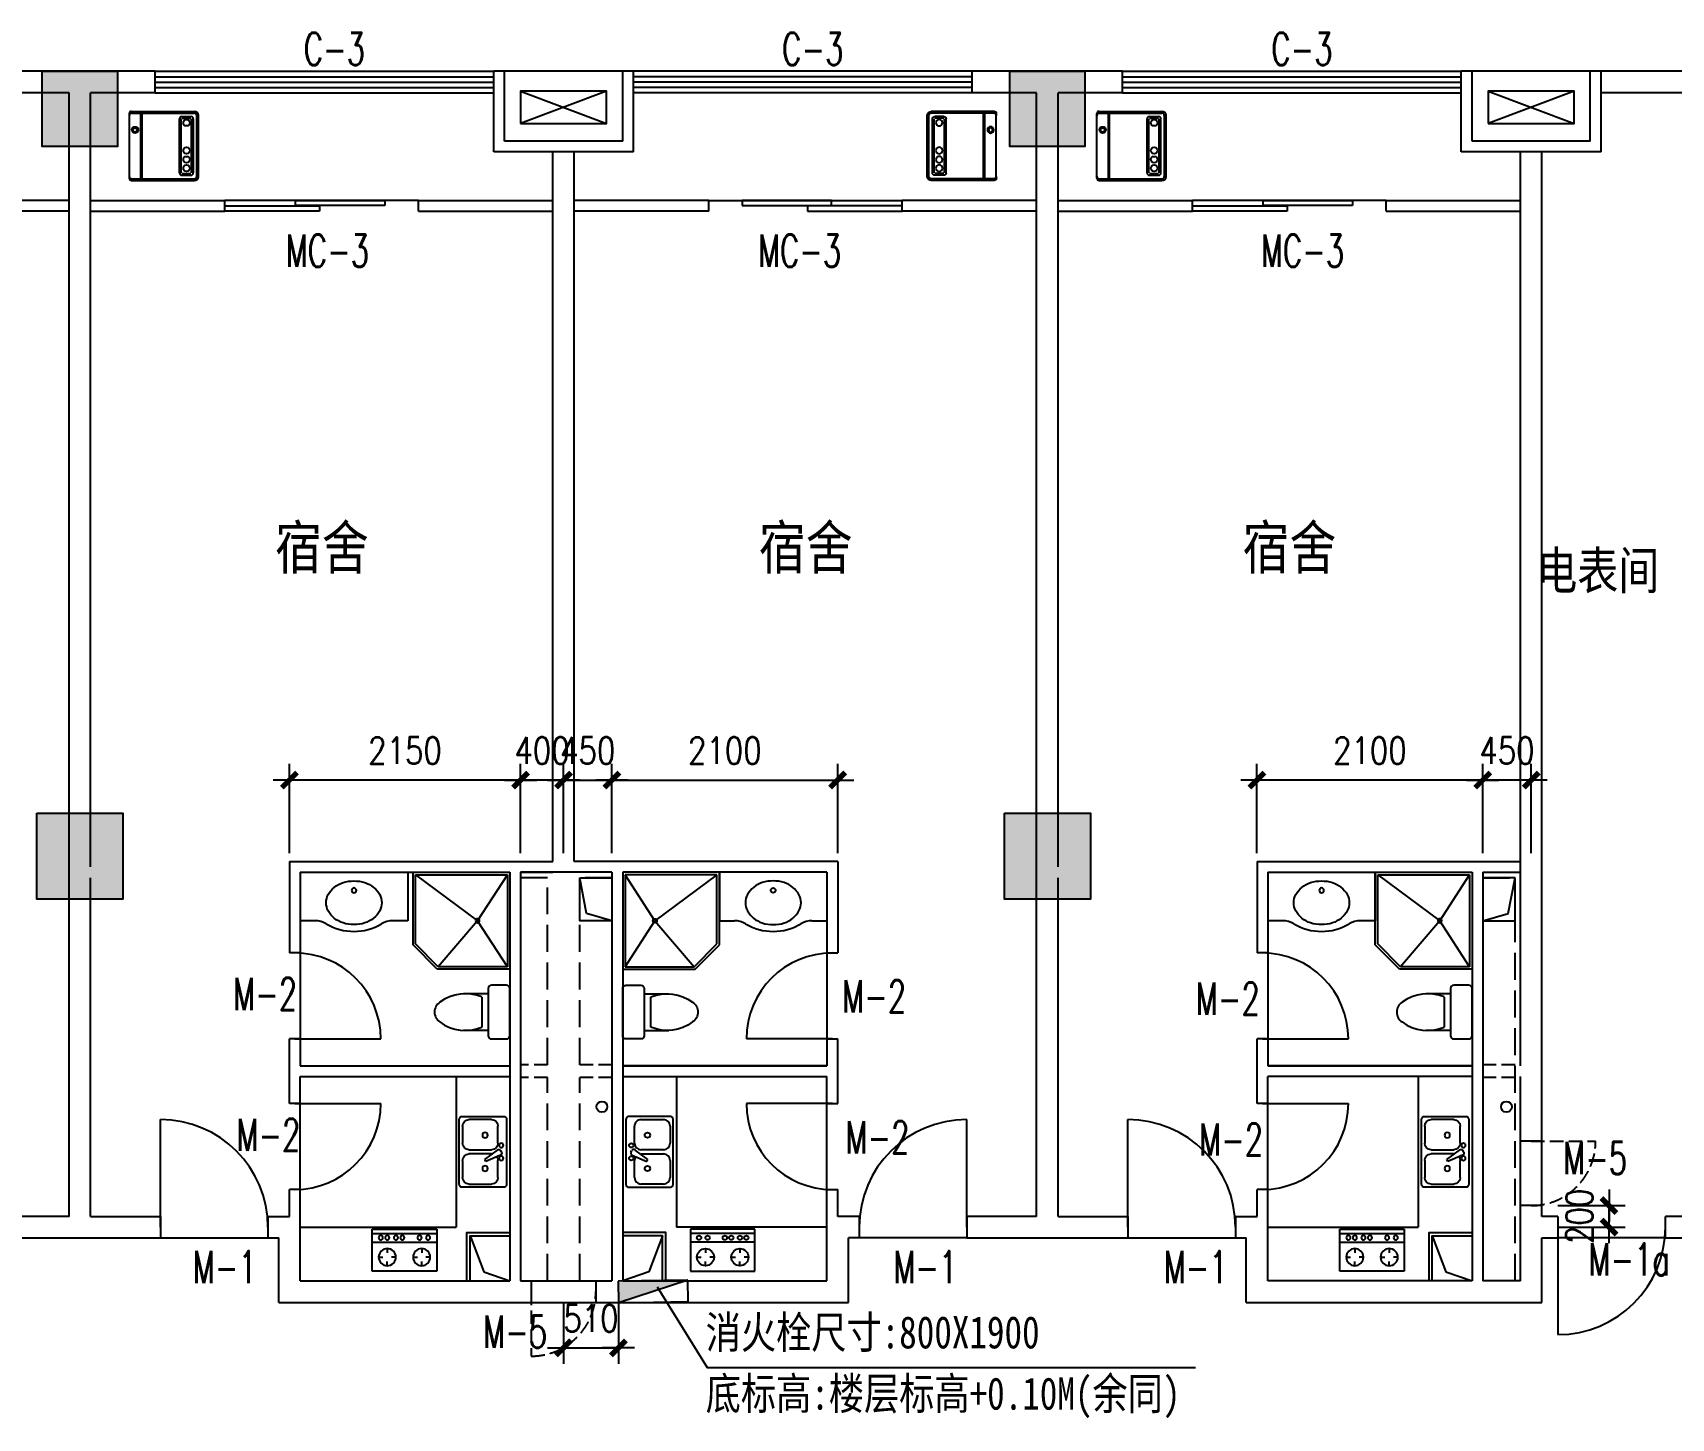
# Model space of a CAD drawing. Extents: x -357449 to -117302, y 127569 to 244935.
# Drawn here: x -309677 to -294436, y 182143 to 195030 of the extents above; entities that cross this region are included whole.
import ezdxf

# ---------------------------------------------------------------- set-up
doc = ezdxf.new("R2010")
doc.units = 0
doc.header["$MEASUREMENT"] = 0
doc.linetypes.add('DASH', pattern=[0.35, 0.25, -0.1])
doc.layers.get('0').update_dxf_attribs({"linetype": 'CONTINUOUS'})
doc.layers.get('DEFPOINTS').update_dxf_attribs({"linetype": 'CONTINUOUS'})
for name, color, linetype in [('1', 8, 'CONTINUOUS'), ('2', 4, 'CONTINUOUS'), ('COLUMN', 4, 'CONTINUOUS'), ('DIM', 7, 'CONTINUOUS'), ('F', 31, 'CONTINUOUS'), ('JAJU', 8, 'CONTINUOUS'), ('WALL', 1, 'CONTINUOUS'), ('WINDOW', 4, 'CONTINUOUS'), ('WINDOWS', 4, 'CONTINUOUS'), ('阳台', 4, 'CONTINUOUS')]:
    doc.layers.add(name, color=color, linetype=linetype)
doc.layers.add('AXIS', color=3, linetype='CONTINUOUS', lineweight=9)
doc.styles.add('CHINA', font='SimSun.ttf', dxfattribs={"width": 0.85, "height": 150})
doc.styles.add('DIM_FONT', font='SIMPLEX.shx', dxfattribs={"width": 0.8})
doc.styles.add('FS', font='txt.shx', dxfattribs={"width": 0.66, "height": 150, "bigfont": 'fs.shx'})
doc.styles.add('H1', font='SimSun.ttf')
doc.dimstyles.new('DIMN-200', dxfattribs={"dimtxt": 300, "dimasz": 1, "dimexe": 250, "dimexo": 0, "dimgap": 150, "dimtad": 1, "dimdec": 0, "dimdsep": 46, "dimtxsty": 'DIM_FONT', "dimblk": '_DIMX', "dimcen": 2.5, "dimclrd": 256, "dimclre": 256, "dimclrt": 4, "dimadec": 0, "dimazin": 0, "dimtfac": 1, "dimtdec": 0, "dimtix": 1, "dimtmove": 2, "dimatfit": 3, "dimldrblk": '_DIMX', "dimfxl": 0, "dimtolj": 1, "dimtzin": 0, "dimarcsym": 0})
doc.dimstyles.get("Standard").update_dxf_attribs({"dimtxt": 375, "dimasz": 1, "dimexe": 150, "dimexo": 0, "dimgap": 200, "dimtad": 1, "dimdec": 0, "dimzin": 0, "dimdsep": 46, "dimtxsty": 'DIM_FONT', "dimblk1": '_DIMX', "dimblk2": '_DIMX', "dimsah": 1, "dimcen": 200, "dimclrd": 256, "dimclre": 256, "dimclrt": 4, "dimadec": 0, "dimazin": 0, "dimtfac": 1, "dimtdec": 0, "dimtix": 1, "dimtmove": 2, "dimatfit": 3, "dimldrblk": '_DIMX', "dimfxl": 0, "dimtolj": 1, "dimtzin": 0, "dimarcsym": 0})

# ---------------------------------------------------------------- blocks, each defined once
blk = doc.blocks.new('A$C58910DAE')
for p, q in [((0, 600), (0, 0)), ((390, 600), (0, 600)), ((50, 460), (90, 460)), ((130, 540), (130, 500)), ((210, 460), (170, 460)), ((270, 0), (270, 600)), ((350, 0), (350, 600)), ((390, 0), (390, 600)), ((130, 380), (130, 420)), ((130, 220), (130, 180)), ((0, 0), (390, 0)), ((50, 140), (90, 140)), ((130, 60), (130, 100)), ((210, 140), (170, 140))]:
    blk.add_line(p, q)
for centre, radius in [((130, 460), 80), ((310, 520), 20), ((310, 440), 20), ((130, 140), 80), ((310, 280), 20), ((310, 220), 20), ((310, 140), 20), ((310, 80), 20)]:
    blk.add_circle(centre, radius)
blk = doc.blocks.new('_DIMX')
blk.add_line((-150, 0), (150, 0))
at = {"const_width": 50}
blk.add_lwpolyline([(-70, -70), (70, 70)], dxfattribs=at)
blk = doc.blocks.new('*D1085')
at = {"linetype": 'ByBlock'}
for p, q in [((-282104, 221787), (-282104, 221214)), ((-281594, 221784), (-281594, 221214)), ((-282105, 221364), (-282106, 221364)), ((-282104, 221364), (-281594, 221364)), ((-281593, 221364), (-281592, 221364))]:
    blk.add_line(p, q, dxfattribs=at)
at = {"layer": 'DEFPOINTS', "color": 0, "linetype": 'ByBlock'}
for p in [(-282104, 221787), (-281594, 221784), (-281594, 221364)]:
    blk.add_point(p, dxfattribs=at)
at = {"linetype": 'ByBlock'}
blk.add_blockref('_DIMX', (-282104, 221364), dxfattribs=at)
at = {"linetype": 'ByBlock', "rotation": 180}
blk.add_blockref('_DIMX', (-281594, 221364), dxfattribs=at)
at = {"color": 4, "linetype": 'ByBlock', "insert": (-281849, 221639), "char_height": 250, "attachment_point": 5, "style": 'DIM_FONT'}
blk.add_mtext('\\A1;510', dxfattribs=at)
blk = doc.blocks.new('*D1136')
at = {"linetype": 'ByBlock'}
for p, q in [((-284654, 225965), (-284654, 226795)), ((-282504, 225965), (-282504, 226795)), ((-282505, 226645), (-284653, 226645))]:
    blk.add_line(p, q, dxfattribs=at)
at = {"layer": 'DEFPOINTS', "color": 0, "linetype": 'ByBlock'}
for p in [(-284654, 226645), (-284654, 225965), (-282504, 225965)]:
    blk.add_point(p, dxfattribs=at)
at = {"linetype": 'ByBlock', "rotation": 180}
blk.add_blockref('_DIMX', (-284654, 226645), dxfattribs=at)
at = {"linetype": 'ByBlock'}
blk.add_blockref('_DIMX', (-282504, 226645), dxfattribs=at)
at = {"color": 4, "linetype": 'ByBlock', "insert": (-283579, 226920), "char_height": 250, "attachment_point": 5, "style": 'DIM_FONT'}
blk.add_mtext('\\A1;2150', dxfattribs=at)
blk = doc.blocks.new('A$C5E2968BE')
for p, q in [((622, 643), (38, 643)), ((622, 627), (38, 627)), ((525, 627), (525, 16)), ((536, 627), (536, 16)), ((643, 622), (643, 21)), ((0, 606), (0, 38)), ((16, 606), (16, 38)), ((48, 573), (48, 70)), ((64, 573), (64, 70)), ((155, 595), (70, 595)), ((155, 579), (70, 579)), ((161, 573), (161, 70)), ((177, 573), (177, 70)), ((622, 16), (38, 16)), ((622, 0), (38, 0)), ((155, 64), (70, 64)), ((155, 48), (70, 48))]:
    blk.add_line(p, q)
for centre, radius in [((111, 529), 30), ((111, 449), 30), ((111, 364), 30), ((590, 173), 30), ((590, 173), 19.3), ((111, 106), 30)]:
    blk.add_circle(centre, radius)
for centre, radius, start, end in [((38, 606), 37.5, 90, 180), ((38, 606), 21.4, 90, 180), ((622, 622), 21.4, 0, 90), ((622, 606), 21.4, 0, 90), ((70, 573), 21.4, 90, 180), ((155, 573), 21.4, 0, 90), ((38, 38), 37.5, 180, 270), ((38, 38), 21.4, 180, 270), ((70, 70), 21.4, 180, 270), ((155, 70), 21.4, 270, 0), ((622, 38), 21.4, 270, 0), ((622, 21), 21.4, 270, 0)]:
    blk.add_arc(centre, radius, start, end)
blk = doc.blocks.new('*D1145')
at = {"linetype": 'ByBlock'}
for p, q in [((-275654, 225965), (-275654, 226795)), ((-273554, 225965), (-273554, 226795)), ((-273555, 226645), (-275653, 226645))]:
    blk.add_line(p, q, dxfattribs=at)
at = {"layer": 'DEFPOINTS', "color": 0, "linetype": 'ByBlock'}
for p in [(-275654, 226645), (-275654, 225965), (-273554, 225965)]:
    blk.add_point(p, dxfattribs=at)
at = {"linetype": 'ByBlock', "rotation": 180}
blk.add_blockref('_DIMX', (-275654, 226645), dxfattribs=at)
at = {"linetype": 'ByBlock'}
blk.add_blockref('_DIMX', (-273554, 226645), dxfattribs=at)
at = {"color": 4, "linetype": 'ByBlock', "insert": (-274604, 226920), "char_height": 250, "attachment_point": 5, "style": 'DIM_FONT'}
blk.add_mtext('\\A1;2100', dxfattribs=at)
blk = doc.blocks.new('*D1133')
at = {"linetype": 'ByBlock'}
for p, q in [((-281654, 225965), (-281654, 226795)), ((-279554, 225965), (-279554, 226795)), ((-281653, 226645), (-279555, 226645))]:
    blk.add_line(p, q, dxfattribs=at)
at = {"layer": 'DEFPOINTS', "color": 0, "linetype": 'ByBlock'}
for p in [(-279554, 226645), (-281654, 225965), (-279554, 225965)]:
    blk.add_point(p, dxfattribs=at)
at = {"linetype": 'ByBlock', "rotation": 180}
blk.add_blockref('_DIMX', (-281654, 226645), dxfattribs=at)
at = {"linetype": 'ByBlock'}
blk.add_blockref('_DIMX', (-279554, 226645), dxfattribs=at)
at = {"color": 4, "linetype": 'ByBlock', "insert": (-280604, 226920), "char_height": 250, "attachment_point": 5, "style": 'DIM_FONT'}
blk.add_mtext('\\A1;2100', dxfattribs=at)
blk = doc.blocks.new('A$C6F837C5C')
at = {"layer": '1'}
blk.add_lwpolyline([(259, 407, 0.078966), (157, 391, 0.088152), (76, 347, 0.105269), (19, 279, 0.121685), (0, 203, 0.121685), (19, 128, 0.105269), (76, 60, 0.088152), (157, 16, 0.078966), (259, 0, 0.078966), (360, 16, 0.088152), (441, 60, 0.105269), (498, 128, 0.121685), (517, 203, 0.121685), (498, 279, 0.105269), (441, 347, 0.088152), (360, 391, 0.078966)], format="xyb", close=True, dxfattribs=at)
blk.add_circle((259, 88), 22, dxfattribs=at)
blk = doc.blocks.new('*D1135')
at = {"linetype": 'ByBlock'}
for p, q in [((-282504, 225965), (-282504, 226795)), ((-282104, 225965), (-282104, 226795)), ((-282505, 226645), (-282506, 226645)), ((-282104, 226645), (-282504, 226645)), ((-282103, 226645), (-282102, 226645))]:
    blk.add_line(p, q, dxfattribs=at)
at = {"layer": 'DEFPOINTS', "color": 0, "linetype": 'ByBlock'}
for p in [(-282504, 226645), (-282504, 225965), (-282104, 225965)]:
    blk.add_point(p, dxfattribs=at)
at = {"linetype": 'ByBlock'}
blk.add_blockref('_DIMX', (-282504, 226645), dxfattribs=at)
at = {"linetype": 'ByBlock', "rotation": 180}
blk.add_blockref('_DIMX', (-282104, 226645), dxfattribs=at)
at = {"color": 4, "linetype": 'ByBlock', "insert": (-282304, 226920), "char_height": 250, "attachment_point": 5, "style": 'DIM_FONT'}
blk.add_mtext('\\A1;400', dxfattribs=at)
blk = doc.blocks.new('*D1134')
at = {"linetype": 'ByBlock'}
for p, q in [((-282104, 225965), (-282104, 226795)), ((-281654, 225965), (-281654, 226795)), ((-282105, 226645), (-282106, 226645)), ((-282104, 226645), (-281654, 226645)), ((-281653, 226645), (-281652, 226645))]:
    blk.add_line(p, q, dxfattribs=at)
at = {"layer": 'DEFPOINTS', "color": 0, "linetype": 'ByBlock'}
for p in [(-281654, 226645), (-282104, 225965), (-281654, 225965)]:
    blk.add_point(p, dxfattribs=at)
at = {"linetype": 'ByBlock'}
blk.add_blockref('_DIMX', (-282104, 226645), dxfattribs=at)
at = {"linetype": 'ByBlock', "rotation": 180}
blk.add_blockref('_DIMX', (-281654, 226645), dxfattribs=at)
at = {"color": 4, "linetype": 'ByBlock', "insert": (-281879, 226920), "char_height": 250, "attachment_point": 5, "style": 'DIM_FONT'}
blk.add_mtext('\\A1;450', dxfattribs=at)
blk = doc.blocks.new('A$C13156595')
for p, q in [((900, 900), (0, 900)), ((0, 900), (0, 0)), ((877, 877), (22, 877)), ((22, 877), (22, 22)), ((300, 450), (22, 877)), ((877, 877), (300, 450)), ((877, 234), (877, 877)), ((900, 225), (900, 900)), ((22, 22), (300, 450)), ((300, 450), (666, 22)), ((666, 22), (877, 234)), ((675, 0), (900, 225)), ((0, 0), (675, 0)), ((22, 22), (666, 22))]:
    blk.add_line(p, q)
blk.add_circle((300, 450), 18.7)
blk = doc.blocks.new('A$C571F03B5')
for p, q in [((0, 470), (0, 30)), ((170, 500), (30, 500)), ((200, 30), (200, 470)), ((200, 420), (430, 420)), ((260, 110), (260, 390)), ((30, 0), (170, 0)), ((200, 80), (430, 80))]:
    blk.add_line(p, q)
for centre, radius, start, end in [((30, 470), 30, 90, 180), ((170, 470), 30, 0, 90), ((413, 23), 398, 53.3619, 112.5495), ((590, 250), 110, 303.4509, 56.5491), ((413, 477), 398, 247.4505, 306.6381), ((30, 30), 30, 180, 270), ((170, 30), 30, 270, 0)]:
    blk.add_arc(centre, radius, start, end)
at = {"style": 'DIM_FONT', "text_generation_flag": 4, "width": 0.8, "flags": 9}
for tag in ['YSIZE', 'XSIZE']:
    blk.add_attdef(tag, (0, 250), '', height=0.5, rotation=90, dxfattribs=at)
blk = doc.blocks.new('A$C54757736')
for p, q in [((0, 410), (0, 30)), ((630, 440), (30, 440)), ((90, 360), (250, 360)), ((299, 382), (241, 246)), ((259, 236), (347, 355)), ((328, 393), (342, 385)), ((410, 360), (570, 360)), ((660, 30), (660, 410)), ((30, 90), (30, 300)), ((241, 246), (259, 236)), ((310, 299), (310, 90)), ((350, 90), (350, 300)), ((630, 300), (630, 90)), ((250, 30), (90, 30)), ((570, 30), (410, 30)), ((30, 0), (630, 0))]:
    blk.add_line(p, q)
for centre, radius in [((270, 390), 20), ((390, 390), 20), ((175, 240), 25), ((485, 240), 25)]:
    blk.add_circle(centre, radius)
for centre, radius, start, end in [((30, 410), 30, 90, 180), ((90, 300), 60, 90, 180), ((250, 300), 60, 56.607, 90), ((318, 375), 20, 60, 159.4623), ((332, 367), 20, 320.5377, 60), ((410, 300), 60, 90, 180), ((570, 300), 60, 360, 90), ((630, 410), 30, 360, 90), ((30, 30), 30, 180, 270), ((90, 90), 60, 180, 270), ((250, 90), 60, 270, 360), ((410, 90), 60, 180, 270), ((570, 90), 60, 270, 360), ((630, 30), 30, 270, 360)]:
    blk.add_arc(centre, radius, start, end)
blk = doc.blocks.new('*D1146')
at = {"linetype": 'ByBlock'}
for p, q in [((-273554, 225965), (-273554, 226795)), ((-273104, 225965), (-273104, 226795)), ((-273555, 226645), (-273556, 226645)), ((-273104, 226645), (-273554, 226645)), ((-273103, 226645), (-273102, 226645))]:
    blk.add_line(p, q, dxfattribs=at)
at = {"layer": 'DEFPOINTS', "color": 0, "linetype": 'ByBlock'}
for p in [(-273554, 226645), (-273554, 225965), (-273104, 225965)]:
    blk.add_point(p, dxfattribs=at)
at = {"linetype": 'ByBlock'}
blk.add_blockref('_DIMX', (-273554, 226645), dxfattribs=at)
at = {"linetype": 'ByBlock', "rotation": 180}
blk.add_blockref('_DIMX', (-273104, 226645), dxfattribs=at)
at = {"color": 4, "linetype": 'ByBlock', "insert": (-273329, 226920), "char_height": 250, "attachment_point": 5, "style": 'DIM_FONT'}
blk.add_mtext('\\A1;450', dxfattribs=at)
blk = doc.blocks.new('A$C7A4B52A7')
at = {"layer": '1'}
for p, q in [((27586, 3633), (26936, 3623)), ((26936, 3623), (26939, 3423)), ((27586, 3633), (26939, 3423)), ((27589, 3433), (27586, 3633)), ((26939, 3423), (27589, 3433))]:
    blk.add_line(p, q, dxfattribs=at)
blk.add_solid([(27583, 3631), (26937, 3622), (26941, 3426)], dxfattribs=at)
blk = doc.blocks.new('*D1251')
at = {"linetype": 'ByBlock'}
for p, q in [((-284067, 222292), (-283442, 222292)), ((-283592, 222293), (-283592, 222294)), ((-283592, 222092), (-283592, 222292)), ((-284067, 222092), (-283442, 222092)), ((-283592, 222091), (-283592, 222090))]:
    blk.add_line(p, q, dxfattribs=at)
at = {"layer": 'DEFPOINTS', "color": 0, "linetype": 'ByBlock'}
for p in [(-284067, 222292), (-283592, 222292), (-284067, 222092)]:
    blk.add_point(p, dxfattribs=at)
at = {"linetype": 'ByBlock'}
for p, rotation in [((-283592, 222292), 270), ((-283592, 222092), 90)]:
    blk.add_blockref('_DIMX', p, dxfattribs=dict(at, rotation=rotation))
at = {"color": 4, "linetype": 'ByBlock', "insert": (-283867, 222192), "char_height": 250, "attachment_point": 5, "rotation": 90, "style": 'DIM_FONT'}
blk.add_mtext('\\A1;200', dxfattribs=at)

msp = doc.modelspace()

# ---------------------------------------------------------------- hatches: boundary and pattern name
at = {"layer": 'COLUMN'}
h = msp.add_hatch(color=256, dxfattribs=at)
h.paths.add_polyline_path([(-309239.36, 194671.04), (-309589.36, 194671.04), (-309589.36, 194321.04), (-309239.36, 194321.04)])
h.paths.add_polyline_path([(-308889.36, 194671.04), (-309239.36, 194671.04), (-309239.36, 194321.04), (-308889.36, 194321.04)])
h.paths.add_polyline_path([(-309239.36, 194321.04), (-309589.36, 194321.04), (-309589.36, 193971.04), (-309239.36, 193971.04)])
h.paths.add_polyline_path([(-308889.36, 194321.04), (-309239.36, 194321.04), (-309239.36, 193971.04), (-308889.36, 193971.04)])
h = msp.add_hatch(color=256, dxfattribs=at)
h.paths.add_polyline_path([(-300239.36, 194671.04), (-300589.36, 194671.04), (-300589.36, 194321.04), (-300239.36, 194321.04)])
h.paths.add_polyline_path([(-299889.36, 194671.04), (-300239.36, 194671.04), (-300239.36, 194321.04), (-299889.36, 194321.04)])
h.paths.add_polyline_path([(-300239.36, 194321.04), (-300589.36, 194321.04), (-300589.36, 193971.04), (-300239.36, 193971.04)])
h.paths.add_polyline_path([(-299889.36, 194321.04), (-300239.36, 194321.04), (-300239.36, 193971.04), (-299889.36, 193971.04)])
for points in [[(-309639.36, 186971.04), (-308839.36, 186971.04), (-308839.36, 187771.04), (-309639.36, 187771.04)], [(-300639.36, 186971.04), (-299839.36, 186971.04), (-299839.36, 187771.04), (-300639.36, 187771.04)]]:
    msp.add_hatch(color=256, dxfattribs=at).paths.add_polyline_path(points)

# ---------------------------------------------------------------- linework, layer by layer
at = {"layer": '1'}
for p, q in [((-305139.36, 194486.94), (-304339.36, 194186.94)), ((-304339.36, 194486.94), (-305139.36, 194186.94)), ((-296139.36, 194486.94), (-295339.36, 194186.94)), ((-295339.36, 194486.94), (-296139.36, 194186.94)), ((-306189.36, 187221.04), (-306189.36, 186771.04)), ((-303289.36, 187221.04), (-303289.36, 186771.04)), ((-297189.36, 187221.04), (-297189.36, 186771.04)), ((-307049.91, 186771.04), (-307189.36, 186771.04)), ((-306189.36, 186771.04), (-306328.8, 186771.04)), ((-303289.36, 186771.04), (-303149.91, 186771.04)), ((-302428.8, 186771.04), (-302289.36, 186771.04)), ((-298049.91, 186771.04), (-298189.36, 186771.04)), ((-297189.36, 186771.04), (-297328.8, 186771.04)), ((-305739.36, 185321.04), (-305739.36, 183921.04)), ((-303689.36, 185321.04), (-303689.36, 183921.04)), ((-296789.36, 185321.04), (-296789.36, 183921.04)), ((-295639.36, 184721.04), (-295839.36, 184721.04)), ((-295639.36, 184121.04), (-295839.36, 184121.04)), ((-307189.36, 183921.04), (-305739.36, 183921.04)), ((-305609.36, 183841.04), (-305481.52, 183505.49)), ((-303819.36, 183841.04), (-303947.2, 183505.49)), ((-302289.36, 183921.04), (-303689.36, 183921.04)), ((-298189.36, 183921.04), (-296789.36, 183921.04)), ((-296659.36, 183841.04), (-296531.52, 183505.49)), ((-305481.52, 183505.49), (-305239.36, 183421.04)), ((-303947.2, 183505.49), (-304189.36, 183421.04)), ((-296531.52, 183505.49), (-296289.36, 183421.04)), ((-305039.36, 183421.04), (-305039.36, 183221.04)), ((-304439.36, 183421.04), (-304439.36, 183221.04))]:
    msp.add_line(p, q, dxfattribs=at)
for points in [[(-305139.36, 194186.94), (-304339.36, 194186.94), (-304339.36, 194486.94), (-305139.36, 194486.94)], [(-296139.36, 194186.94), (-295339.36, 194186.94), (-295339.36, 194486.94), (-296139.36, 194486.94)]]:
    msp.add_lwpolyline(points, close=True, dxfattribs=at)
for points in [[(-305639.36, 183421.04), (-305639.36, 183421.04), (-305639.36, 183871.04), (-305239.36, 183871.04)], [(-305609.36, 183421.04), (-305609.36, 183841.04), (-305239.36, 183841.04)], [(-303789.36, 183421.04), (-303789.36, 183421.04), (-303789.36, 183871.04), (-304189.36, 183871.04)], [(-303819.36, 183421.04), (-303819.36, 183841.04), (-304189.36, 183841.04)], [(-296689.36, 183421.04), (-296689.36, 183421.04), (-296689.36, 183871.04), (-296289.36, 183871.04)], [(-296659.36, 183421.04), (-296659.36, 183841.04), (-296289.36, 183841.04)]]:
    msp.add_lwpolyline(points, dxfattribs=at)
for centre, radius, start, end in [((-307049.91, 186571.04), 200, 58.997281, 90), ((-306689.36, 187171.04), 500, 238.997281, 301.002719), ((-306328.8, 186571.04), 200, 90, 121.002719), ((-303149.91, 186571.04), 200, 58.997281, 90), ((-302789.36, 187171.04), 500, 238.997281, 301.002719), ((-302428.8, 186571.04), 200, 90, 121.002719), ((-298049.91, 186571.04), 200, 58.997281, 90), ((-297689.36, 187171.04), 500, 238.997281, 301.002719), ((-297328.8, 186571.04), 200, 90, 121.002719)]:
    msp.add_arc(centre, radius, start, end, dxfattribs=at)
at = {"layer": '2', "color": 4}
msp.add_lwpolyline([(-303869.08, 183366.68), (-303404.39, 182616.17), (-298862.3, 182616.17)], dxfattribs=at)
at = {"layer": 'COLUMN'}
for points in [[(-309589.36, 194671.04), (-308889.36, 194671.04), (-308889.36, 193971.04), (-309589.36, 193971.04)], [(-300589.36, 194671.04), (-299889.36, 194671.04), (-299889.36, 193971.04), (-300589.36, 193971.04)], [(-309639.36, 187771.04), (-308839.36, 187771.04), (-308839.36, 186971.04), (-309639.36, 186971.04)], [(-300639.36, 187771.04), (-299839.36, 187771.04), (-299839.36, 186971.04), (-300639.36, 186971.04)]]:
    msp.add_lwpolyline(points, close=True, dxfattribs=at)
at = {"layer": 'DIM'}
for centre in [(-304382.78, 185040.53), (-295969.61, 185040.53)]:
    msp.add_circle(centre, 50, dxfattribs=at)
at = {"layer": 'JAJU', "color": 8}
for p, q in [((-308539.36, 194521.04), (-305389.36, 194521.04)), ((-308539.36, 194471.04), (-305389.36, 194471.04)), ((-300939.36, 194521.04), (-304089.36, 194521.04)), ((-300939.36, 194471.04), (-304089.36, 194471.04)), ((-299539.36, 194521.04), (-296389.36, 194521.04)), ((-299539.36, 194471.04), (-296389.36, 194471.04))]:
    msp.add_line(p, q, dxfattribs=at)
at = {"layer": 'WALL'}
for p, q in [((-308539.36, 194671.04), (-309939.36, 194671.04)), ((-308539.36, 194671.04), (-309639.36, 194671.04)), ((-308539.36, 194471.04), (-308539.36, 194671.04)), ((-305289.36, 194671.04), (-305389.36, 194671.04)), ((-305389.36, 193921.04), (-305389.36, 194671.04)), ((-305289.36, 194021.04), (-305289.36, 194671.04)), ((-304089.36, 194671.04), (-304189.36, 194671.04)), ((-304189.36, 194021.04), (-304189.36, 194671.04)), ((-304089.36, 193921.04), (-304089.36, 194671.04)), ((-299539.36, 194671.04), (-300939.36, 194671.04)), ((-300939.36, 194471.04), (-300939.36, 194671.04)), ((-299539.36, 194671.04), (-300639.36, 194671.04)), ((-299539.36, 194471.04), (-299539.36, 194671.04)), ((-296289.36, 194671.04), (-296389.36, 194671.04)), ((-296389.36, 193921.04), (-296389.36, 194671.04)), ((-296289.36, 194021.04), (-296289.36, 194671.04)), ((-295089.36, 194671.04), (-295189.36, 194671.04)), ((-295189.36, 194021.04), (-295189.36, 194671.04)), ((-294139.36, 194671.04), (-295089.36, 194671.04)), ((-295089.36, 193921.04), (-295089.36, 194671.04)), ((-309339.36, 194471.04), (-309939.36, 194471.04)), ((-309339.36, 184021.04), (-309339.36, 194471.04)), ((-309139.36, 187271.04), (-309139.36, 194471.04)), ((-308539.36, 194471.04), (-309139.36, 194471.04)), ((-300339.36, 194471.04), (-300939.36, 194471.04)), ((-300339.36, 184021.04), (-300339.36, 194471.04)), ((-300139.36, 187271.04), (-300139.36, 194471.04)), ((-299539.36, 194471.04), (-300139.36, 194471.04)), ((-294339.36, 194471.04), (-295089.36, 194471.04)), ((-304189.36, 194021.04), (-305289.36, 194021.04)), ((-295189.36, 194021.04), (-296289.36, 194021.04)), ((-304089.36, 193921.04), (-305389.36, 193921.04)), ((-304839.36, 187321.04), (-304839.36, 193921.04)), ((-304639.36, 187321.04), (-304639.36, 193921.04)), ((-295089.36, 193921.04), (-296389.36, 193921.04)), ((-295839.36, 187321.04), (-295839.36, 193921.04)), ((-295639.36, 184021.04), (-295639.36, 193921.04)), ((-307289.36, 187321.04), (-307289.36, 186471.04)), ((-307289.36, 187321.04), (-304839.36, 187321.04)), ((-302189.36, 187321.04), (-304639.36, 187321.04)), ((-302189.36, 187321.04), (-302189.36, 186471.04)), ((-298289.36, 187321.04), (-295839.36, 187321.04)), ((-298289.36, 187321.04), (-298289.36, 186471.04)), ((-295839.36, 185421.04), (-295839.36, 187321.04)), ((-309139.36, 184021.04), (-309139.36, 187171.04)), ((-307189.36, 187221.04), (-307189.36, 186471.04)), ((-307189.36, 187221.04), (-305239.36, 187221.04)), ((-305239.36, 187221.04), (-305239.36, 183421.04)), ((-305139.36, 187221.04), (-305139.36, 183421.04)), ((-305139.36, 187221.04), (-304839.36, 187221.04)), ((-304289.36, 187221.04), (-305139.36, 187221.04)), ((-304289.36, 187221.04), (-304289.36, 183421.04)), ((-304189.36, 187221.04), (-304189.36, 183421.04)), ((-302289.36, 187221.04), (-304189.36, 187221.04)), ((-302289.36, 187221.04), (-302289.36, 186471.04)), ((-300139.36, 184021.04), (-300139.36, 187171.04)), ((-298189.36, 187221.04), (-298189.36, 186471.04)), ((-298189.36, 187221.04), (-296289.36, 187221.04)), ((-296289.36, 187221.04), (-296289.36, 183421.04)), ((-296189.36, 187221.04), (-296189.36, 183421.04)), ((-296189.36, 187221.04), (-295839.36, 187221.04)), ((-307189.36, 186471.04), (-307289.36, 186471.04)), ((-302289.36, 186471.04), (-302189.36, 186471.04)), ((-298189.36, 186471.04), (-298289.36, 186471.04)), ((-307189.36, 185671.04), (-307289.36, 185671.04)), ((-307289.36, 185071.04), (-307289.36, 185671.04)), ((-307189.36, 185671.04), (-307189.36, 185421.04)), ((-302289.36, 185671.04), (-302289.36, 185421.04)), ((-302289.36, 185671.04), (-302189.36, 185671.04)), ((-302189.36, 185071.04), (-302189.36, 185671.04)), ((-298189.36, 185671.04), (-298289.36, 185671.04)), ((-298289.36, 185071.04), (-298289.36, 185671.04)), ((-298189.36, 185671.04), (-298189.36, 185421.04)), ((-307189.36, 185421.04), (-305239.36, 185421.04)), ((-304189.36, 185421.04), (-302289.36, 185421.04)), ((-302289.36, 185421.04), (-304189.36, 185421.04)), ((-298189.36, 185421.04), (-296289.36, 185421.04)), ((-296289.36, 185421.04), (-298189.36, 185421.04)), ((-307189.36, 185071.04), (-307189.36, 185321.04)), ((-307189.36, 185321.04), (-305239.36, 185321.04)), ((-304189.36, 185321.04), (-302289.36, 185321.04)), ((-302289.36, 185071.04), (-302289.36, 185321.04)), ((-298189.36, 185071.04), (-298189.36, 185321.04)), ((-296289.36, 185321.04), (-298189.36, 185321.04)), ((-295839.36, 183421.04), (-295839.36, 185321.04)), ((-307189.36, 185071.04), (-307289.36, 185071.04)), ((-302289.36, 185071.04), (-302189.36, 185071.04)), ((-298189.36, 185071.04), (-298289.36, 185071.04)), ((-307189.36, 184271.04), (-307289.36, 184271.04)), ((-307289.36, 184021.04), (-307289.36, 184271.04)), ((-307189.36, 183421.04), (-307189.36, 184271.04)), ((-302289.36, 183421.04), (-302289.36, 184271.04)), ((-302289.36, 184271.04), (-302189.36, 184271.04)), ((-302189.36, 184021.04), (-302189.36, 184271.04)), ((-298189.36, 184271.04), (-298289.36, 184271.04)), ((-298289.36, 184021.04), (-298289.36, 184271.04)), ((-298189.36, 183421.04), (-298189.36, 184271.04)), ((-309339.36, 184021.04), (-309989.36, 184021.04)), ((-309139.36, 184021.04), (-308489.36, 184021.04)), ((-308489.36, 184021.04), (-308489.36, 183821.04)), ((-307489.36, 184021.04), (-307289.36, 184021.04)), ((-307489.36, 184021.04), (-307489.36, 183821.04)), ((-301989.36, 184021.04), (-302189.36, 184021.04)), ((-301989.36, 184021.04), (-301989.36, 183821.04)), ((-300339.36, 184021.04), (-300989.36, 184021.04)), ((-300989.36, 184021.04), (-300989.36, 183821.04)), ((-300139.36, 184021.04), (-299489.36, 184021.04)), ((-299489.36, 184021.04), (-299489.36, 183821.04)), ((-298489.36, 184021.04), (-298489.36, 183821.04)), ((-298489.36, 184021.04), (-298289.36, 184021.04)), ((-295490.22, 184021.04), (-295639.36, 184021.04)), ((-295490.22, 184021.04), (-295490.22, 183821.04)), ((-294339.36, 184021.04), (-294490.22, 184021.04)), ((-294490.22, 183821.04), (-294490.22, 184021.04)), ((-309989.36, 183821.04), (-308489.36, 183821.04)), ((-307489.36, 183821.04), (-307389.36, 183821.04)), ((-307389.36, 183221.04), (-307389.36, 183821.04)), ((-302089.36, 183221.04), (-302089.36, 183821.04)), ((-302089.36, 183221.04), (-302089.36, 183821.04)), ((-301989.36, 183821.04), (-302089.36, 183821.04)), ((-301989.36, 183821.04), (-302089.36, 183821.04)), ((-300989.36, 183821.04), (-299489.36, 183821.04)), ((-298489.36, 183821.04), (-298389.36, 183821.04)), ((-298489.36, 183821.04), (-298389.36, 183821.04)), ((-298489.36, 183821.04), (-298389.36, 183821.04)), ((-298389.36, 183221.04), (-298389.36, 183821.04)), ((-298389.36, 183221.04), (-298389.36, 183821.04)), ((-298389.36, 183221.04), (-298389.36, 183821.04)), ((-295639.36, 183221.04), (-295639.36, 183821.04)), ((-295639.36, 183821.04), (-295490.22, 183821.04)), ((-294490.22, 183821.04), (-293539.36, 183821.04)), ((-307189.36, 183421.04), (-305239.36, 183421.04)), ((-305139.36, 183421.04), (-304289.36, 183421.04)), ((-304189.36, 183421.04), (-302289.36, 183421.04)), ((-296289.36, 183421.04), (-298189.36, 183421.04)), ((-295839.36, 183421.04), (-296189.36, 183421.04)), ((-307389.36, 183221.04), (-302089.36, 183221.04)), ((-298389.36, 183221.04), (-295639.36, 183221.04))]:
    msp.add_line(p, q, dxfattribs=at)
at = {"layer": 'WINDOW'}
for p, q in [((-306089.36, 193471.04), (-307889.36, 193471.04)), ((-303389.36, 193471.04), (-301589.36, 193471.04)), ((-297089.36, 193471.04), (-298889.36, 193471.04)), ((-294490.22, 183821.04), (-295490.22, 183821.04))]:
    msp.add_line(p, q, dxfattribs=at)
at = {"layer": 'WINDOWS'}
for p, q in [((-308539.36, 194671.04), (-305389.36, 194671.04)), ((-308539.36, 194621.04), (-305389.36, 194621.04)), ((-304189.36, 194671.04), (-305289.36, 194671.04)), ((-300939.36, 194671.04), (-304089.36, 194671.04)), ((-300939.36, 194621.04), (-304089.36, 194621.04)), ((-299539.36, 194671.04), (-296389.36, 194671.04)), ((-299539.36, 194621.04), (-296389.36, 194621.04)), ((-295189.36, 194671.04), (-296289.36, 194671.04)), ((-308539.36, 194571.04), (-305389.36, 194571.04)), ((-300939.36, 194571.04), (-304089.36, 194571.04)), ((-299539.36, 194571.04), (-296389.36, 194571.04)), ((-309339.36, 193471.04), (-310589.36, 193471.04)), ((-309139.36, 193471.04), (-307889.36, 193471.04)), ((-307889.36, 193371.04), (-307889.36, 193471.04)), ((-306089.36, 193371.04), (-306089.36, 193471.04)), ((-306089.36, 193471.04), (-304839.36, 193471.04)), ((-303389.36, 193471.04), (-304639.36, 193471.04)), ((-303389.36, 193371.04), (-303389.36, 193471.04)), ((-301589.36, 193371.04), (-301589.36, 193471.04)), ((-300339.36, 193471.04), (-301589.36, 193471.04)), ((-300139.36, 193471.04), (-298889.36, 193471.04)), ((-298889.36, 193371.04), (-298889.36, 193471.04)), ((-297089.36, 193371.04), (-297089.36, 193471.04)), ((-297089.36, 193471.04), (-295839.36, 193471.04)), ((-309339.36, 193371.04), (-310589.36, 193371.04)), ((-309139.36, 193371.04), (-307889.36, 193371.04)), ((-306089.36, 193371.04), (-304839.36, 193371.04)), ((-303389.36, 193371.04), (-304639.36, 193371.04)), ((-300339.36, 193371.04), (-301589.36, 193371.04)), ((-300139.36, 193371.04), (-298889.36, 193371.04)), ((-297089.36, 193371.04), (-295839.36, 193371.04)), ((-304526.26, 186836.76), (-304589.36, 187171.04)), ((-295952.46, 186836.76), (-295889.36, 187171.04)), ((-304289.36, 186771.04), (-304526.26, 186836.76)), ((-296189.36, 186771.04), (-295952.46, 186836.76)), ((-307189.36, 186471.04), (-307189.36, 185671.04)), ((-302289.36, 186471.04), (-302289.36, 185671.04)), ((-298189.36, 186471.04), (-298189.36, 185671.04)), ((-307239.36, 185671.04), (-306439.36, 185671.04)), ((-302239.36, 185671.04), (-303039.36, 185671.04)), ((-298239.36, 185671.04), (-297439.36, 185671.04)), ((-307239.36, 185071.04), (-306439.36, 185071.04)), ((-307189.36, 184271.04), (-307189.36, 185071.04)), ((-302239.36, 185071.04), (-303039.36, 185071.04)), ((-302289.36, 184271.04), (-302289.36, 185071.04)), ((-298239.36, 185071.04), (-297439.36, 185071.04)), ((-298189.36, 184271.04), (-298189.36, 185071.04)), ((-308489.36, 183921.04), (-308489.36, 184921.04)), ((-300989.36, 183921.04), (-300989.36, 184921.04)), ((-299489.36, 183921.04), (-299489.36, 184921.04)), ((-308489.36, 183821.04), (-307489.36, 183821.04)), ((-300989.36, 183821.04), (-301989.36, 183821.04)), ((-299489.36, 183821.04), (-298489.36, 183821.04)), ((-295490.22, 183921.04), (-295490.22, 182921.04))]:
    msp.add_line(p, q, dxfattribs=at)
for points in [[(-307009.67, 193371.04), (-307889.36, 193371.04), (-307889.36, 193419.78), (-307009.67, 193419.78)], [(-306401.68, 193422.31), (-307231.82, 193422.31), (-307231.82, 193471.04), (-306401.68, 193471.04)], [(-303077.03, 193422.31), (-302246.9, 193422.31), (-302246.9, 193471.04), (-303077.03, 193471.04)], [(-302469.05, 193371.04), (-301589.36, 193371.04), (-301589.36, 193419.78), (-302469.05, 193419.78)], [(-298009.67, 193371.04), (-298889.36, 193371.04), (-298889.36, 193419.78), (-298009.67, 193419.78)], [(-297401.68, 193422.31), (-298231.82, 193422.31), (-298231.82, 193471.04), (-297401.68, 193471.04)], [(-304589.36, 187171.04), (-304289.36, 187171.04), (-304289.36, 186771.04), (-304589.36, 186771.04)], [(-295889.36, 187171.04), (-296189.36, 187171.04), (-296189.36, 186771.04), (-295889.36, 186771.04)]]:
    msp.add_lwpolyline(points, close=True, dxfattribs=at)
for centre, radius, start, end in [((-307239.36, 185671.04), 800, 0, 90), ((-302239.36, 185671.04), 800, 90, 180), ((-298239.36, 185671.04), 800, 0, 90), ((-307239.36, 185071.04), 800, 270, 0), ((-302239.36, 185071.04), 800, 180, 270), ((-298239.36, 185071.04), 800, 270, 0), ((-308489.36, 183921.04), 1000, 0, 90), ((-300989.36, 183921.04), 1000, 90, 180), ((-299489.36, 183921.04), 1000, 0, 90), ((-295490.22, 183921.04), 1000, 270, 0)]:
    msp.add_arc(centre, radius, start, end, dxfattribs=at)
at = {"layer": '阳台', "color": 8, "linetype": 'DASH', "ltscale": 1000}
for p, q in [((-304889.36, 187171.04), (-305139.36, 187171.04)), ((-304889.36, 185431.04), (-304889.36, 187171.04)), ((-304289.36, 187171.04), (-304589.36, 187171.04)), ((-304589.36, 185431.04), (-304589.36, 187171.04)), ((-296189.36, 187171.04), (-295889.36, 187171.04)), ((-295889.36, 183421.04), (-295889.36, 187171.04)), ((-304889.36, 183421.04), (-304889.36, 185311.04)), ((-304589.36, 183421.04), (-304589.36, 185311.04))]:
    msp.add_line(p, q, dxfattribs=at)
at = {"layer": '阳台', "color": 8, "linetype": 'DASH', "ltscale": 500}
for p, q in [((-304889.36, 185431.04), (-305139.36, 185431.04)), ((-304289.36, 185431.04), (-304589.36, 185431.04)), ((-295889.36, 185431.04), (-296189.36, 185431.04)), ((-304889.36, 185311.04), (-305139.36, 185311.04)), ((-304289.36, 185311.04), (-304589.36, 185311.04)), ((-295889.36, 185311.04), (-296189.36, 185311.04)), ((-295739.36, 184721.04), (-295139.36, 184721.04)), ((-305039.36, 183321.04), (-305039.36, 182721.04))]:
    msp.add_line(p, q, dxfattribs=at)
for centre, end in [((-295739.36, 184721.04), 360), ((-305039.36, 183321.04), 0)]:
    msp.add_arc(centre, 600, 270, end, dxfattribs=at)

# ---------------------------------------------------------------- block references
at = {"layer": '1'}
for name, p, rotation in [('A$C5E2968BE', (-308135.22, 194298.83), 180), ('A$C5E2968BE', (-299135.22, 194298.83), 180), ('A$C6F837C5C', (-302530.86, 187141.04), 180), ('A$C571F03B5', (-305239.36, 186171.04), 180), ('A$C571F03B5', (-296289.36, 186171.04), 180), ('A$C54757736', (-303719.36, 184291.04), 90), ('A$C58910DAE', (-302959.36, 183511.45), 90)]:
    msp.add_blockref(name, p, dxfattribs=dict(at, rotation=rotation))
at = {"layer": '1', "xscale": -1}
for name, p, rotation in [('A$C5E2968BE', (-301357.15, 194298.83), 180), ('A$C6F837C5C', (-306947.86, 187141.04), 180), ('A$C6F837C5C', (-297947.86, 187141.04), 180), ('A$C571F03B5', (-304189.36, 186171.04), 180), ('A$C54757736', (-305709.36, 184291.04), 270), ('A$C54757736', (-296759.36, 184291.04), 270), ('A$C58910DAE', (-306519.36, 183511.45), 270), ('A$C58910DAE', (-297519.36, 183511.45), 270)]:
    msp.add_blockref(name, p, dxfattribs=dict(at, rotation=rotation))
for p in [(-305239.36, 186321.04), (-296289.36, 186321.04)]:
    msp.add_blockref('A$C13156595', p, dxfattribs=at)
at = {"layer": '1'}
msp.add_blockref('A$C13156595', (-304189.36, 186321.04), dxfattribs=at)
at = {"layer": 'WINDOW'}
msp.add_blockref('A$C7A4B52A7', (-331168.29, 179795.06), dxfattribs=at)

# ---------------------------------------------------------------- texts
at = {"layer": 'AXIS', "style": 'H1', "width": 0.8}
for s, height, p in [('电表间', 350, (-295692.8, 189853.19)), ('消火栓尺寸:800X1900', 300, (-303417.51, 182792.93)), ('底标高:楼层标高+0.10M(余同)', 300, (-303417.51, 182223.28))]:
    msp.add_text(s, height=height, dxfattribs=at).set_placement(p)
at = {"layer": 'DIM', "style": 'CHINA', "width": 0.8}
for p in [(-307423.94, 190042.55), (-302923.94, 190042.55), (-298423.94, 190042.55)]:
    msp.add_text('宿舍', height=400, dxfattribs=at).set_placement(p)
at = {"layer": 'F', "style": 'FS', "width": 0.66}
for s, p in [('C-3', (-307155.47, 194729.58)), ('C-3', (-302705.47, 194729.58)), ('C-3', (-298155.47, 194729.58)), ('MC-3', (-307321.52, 192851.96)), ('MC-3', (-302929.78, 192851.96)), ('MC-3', (-298251.61, 192851.96)), ('M-2', (-307812.56, 185939.68)), ('M-2', (-302147.32, 185917.83)), ('M-2', (-298857.37, 185896.54)), ('M-2', (-307782.05, 184628.84)), ('M-2', (-302116.81, 184606.99)), ('M-2', (-298826.86, 184585.7)), ('M-5', (-295441.83, 184412.77)), ('M-1', (-308187.01, 183399.56)), ('M-1', (-301671.16, 183399.56)), ('M-1', (-299156.73, 183399.56)), ('M-1a', (-295204.83, 183471.04)), ('M-5', (-305486.43, 182798.28))]:
    msp.add_text(s, height=300, dxfattribs=at).set_placement(p)

# ---------------------------------------------------------------- dimensions: what is measured, and where the dimension line sits
at = {"layer": 'AXIS'}
dim = msp.add_linear_dim(base=(-295015.66, 184121.04), p1=(-295490.22, 183921.04), p2=(-295490.22, 184121.04), angle=90, dimstyle='DIMN-200', override={"dimtxt": 250, "dimexe": 150, "dimzin": 0, "dimblk1": '_DIMX', "dimblk2": '_DIMX', "dimsah": 1, "dimcen": 200}, dxfattribs=at)
dim.commit()
dim.dimension.update_dxf_attribs({"geometry": '*D1251', "text_midpoint": (-295290.66, 184021.04), "insert": (-11423.18, -38170.89)})
at = {"layer": 'WINDOW'}
dim = msp.add_linear_dim(base=(-304229.57, 182797.57), p1=(-304739.36, 183221.04), p2=(-304229.57, 183217.95), dimstyle='Standard', override={"dimtxt": 250, "dimgap": 150, "dimblk": '_DIMX'}, dxfattribs=at)
dim.commit()
dim.dimension.update_dxf_attribs({"geometry": '*D1085', "text_midpoint": (-304484.46, 183072.57), "insert": (-22635.49, -38566.22)})
at = {"layer": 'WINDOWS'}
for base, p1, p2, picture, middle in [((-307289.36, 188078.67), (-305139.36, 187399.08), (-307289.36, 187399.08), '*D1136', (-306214.36, 188353.67)), ((-305139.36, 188078.67), (-304739.36, 187399.08), (-305139.36, 187399.08), '*D1135', (-304939.36, 188353.67)), ((-304289.36, 188078.67), (-304739.36, 187399.08), (-304289.36, 187399.08), '*D1134', (-304514.36, 188353.67)), ((-302189.36, 188078.67), (-304289.36, 187399.08), (-302189.36, 187399.08), '*D1133', (-303239.36, 188353.67)), ((-298289.36, 188078.67), (-296189.36, 187399.08), (-298289.36, 187399.08), '*D1145', (-297239.36, 188353.67)), ((-296189.36, 188078.67), (-295739.36, 187399.08), (-296189.36, 187399.08), '*D1146', (-295964.36, 188353.67))]:
    dim = msp.add_linear_dim(base=base, p1=p1, p2=p2, angle=180, dimstyle='Standard', override={"dimtxt": 250, "dimgap": 150, "dimblk": '_DIMX'}, dxfattribs=at)
    dim.commit()
    dim.dimension.update_dxf_attribs({"geometry": picture, "text_midpoint": middle, "insert": (-22635.49, -38566.22)})

doc.saveas('drawing.dxf')
